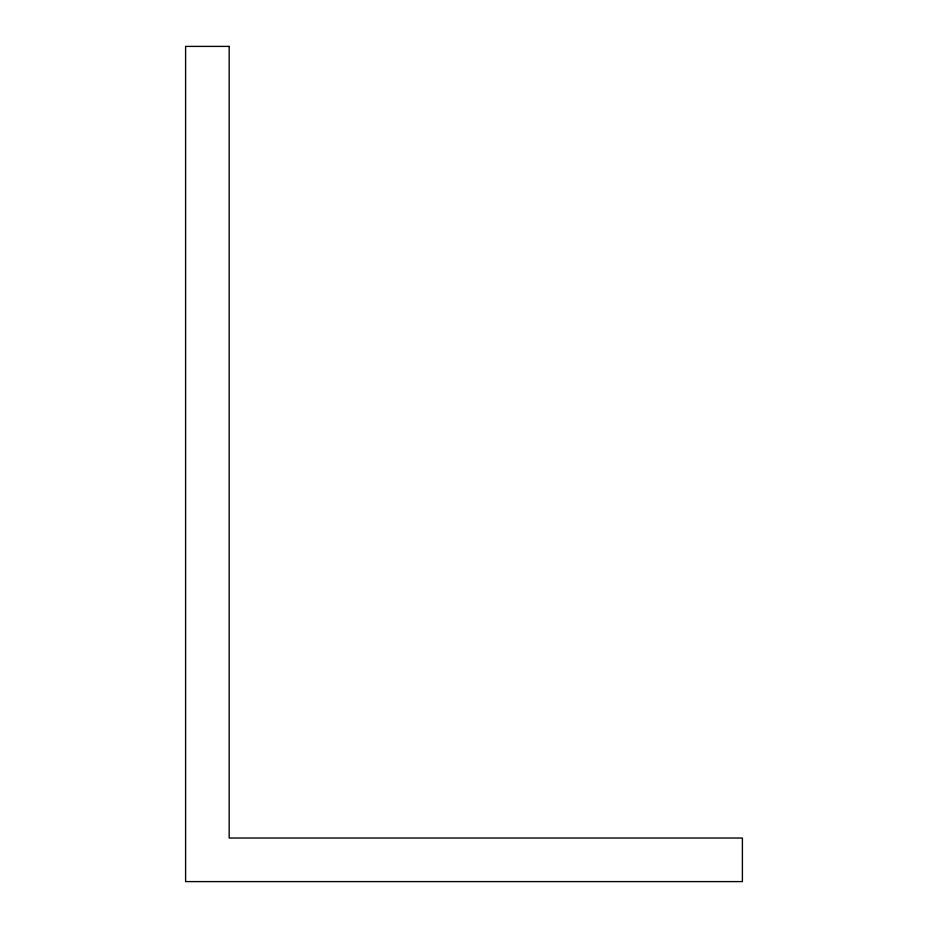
<?xml version="1.0" encoding="UTF-8"?>
<svg xmlns="http://www.w3.org/2000/svg" width="928" height="928" viewBox="0 0 928 928"><rect width="100%" height="100%" fill="white"/><g stroke="black" fill="none" stroke-linecap="round" stroke-linejoin="round"><path stroke-width="1.39" d="M229.17 46.4L185.6 46.4L185.6 881.6L742.4 881.6L742.4 838.03L229.17 838.03L229.17 46.4"/></g></svg>
